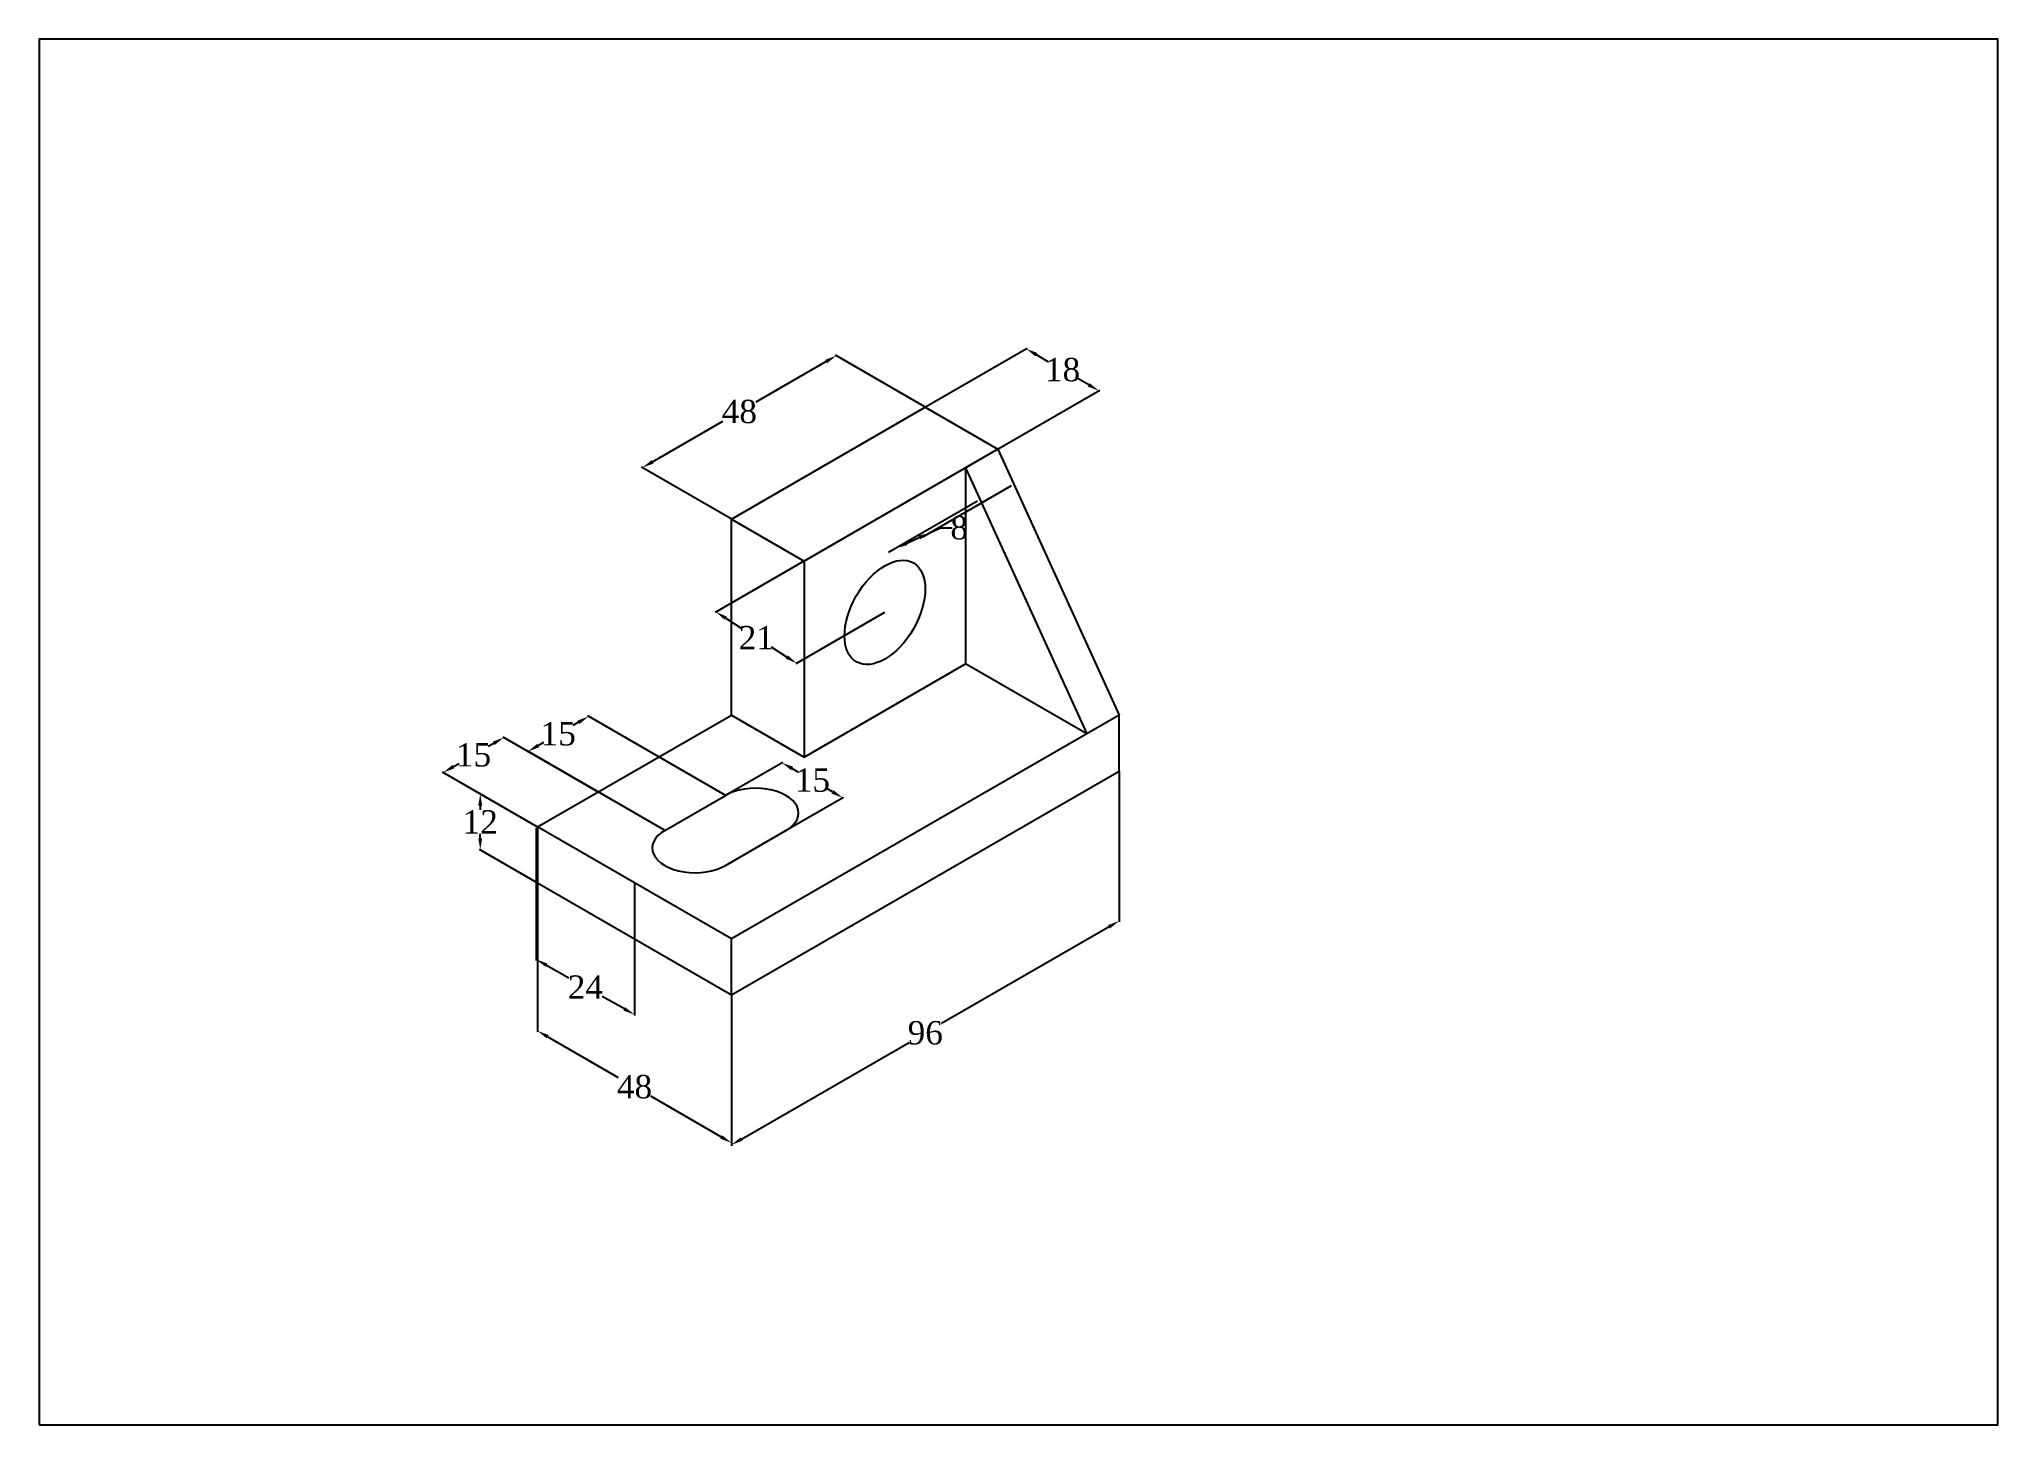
# Model space of a CAD drawing. Header units: millimetres. Extents: x 0 to 420, y 0 to 297.
import ezdxf

# ---------------------------------------------------------------- set-up
doc = ezdxf.new("R2010")
doc.units = ezdxf.units.MM
doc.header["$MEASUREMENT"] = 0
doc.styles.get("Standard").update_dxf_attribs({"font": 'times.ttf', "height": 5})
doc.dimstyles.get("Standard").update_dxf_attribs({"dimtxt": 5, "dimasz": 2.5, "dimexe": 0.18, "dimexo": 0.0625, "dimgap": 0.09, "dimtad": 0, "dimtih": 1, "dimtoh": 1, "dimdec": 0, "dimzin": 0, "dimdsep": 46, "dimtxsty": 'Standard', "dimcen": 0.09, "dimadec": 0, "dimazin": 0, "dimtfac": 1, "dimtdec": 0, "dimtofl": 0, "dimtmove": 0, "dimatfit": 3, "dimfxl": 1, "dimtolj": 1, "dimtzin": 0, "dimarcsym": 0})

# ---------------------------------------------------------------- blocks, each defined once
blk = doc.blocks.new('*D2')
at = {"color": 0, "lineweight": -2, "transparency": 16777216}
for p, q in [((231.58, 140.07), (231.58, 107.79)), ((229.41, 106.75), (193.5, 86.02)), ((148.44, 92.07), (148.44, 59.79)), ((150.61, 61.25), (186.52, 81.98))]:
    blk.add_line(p, q, dxfattribs=at)
at = {"color": 0, "transparency": 16777216}
for points in [[(229.21, 107.11), (229.62, 106.39), (231.58, 108)], [(150.4, 61.61), (150.81, 60.89), (148.44, 60)]]:
    blk.add_solid(points, dxfattribs=at)
at = {"layer": 'Defpoints', "color": 0, "transparency": 16777216}
for p in [(231.58, 140.14), (231.58, 108), (148.44, 92.14)]:
    blk.add_point(p, dxfattribs=at)
at = {"color": 0, "transparency": 16777216, "insert": (190.01, 84), "char_height": 5, "attachment_point": 5}
blk.add_mtext('\\A1;96', dxfattribs=at)
blk = doc.blocks.new('*D3')
at = {"color": 0, "lineweight": -2, "transparency": 16777216}
for p, q in [((106.87, 116.07), (106.87, 84.23)), ((148.44, 92.07), (148.44, 60.23)), ((109.04, 83.19), (124.15, 74.47)), ((146.28, 61.69), (131.17, 70.41))]:
    blk.add_line(p, q, dxfattribs=at)
at = {"color": 0, "transparency": 16777216}
for points in [[(109.25, 83.55), (108.83, 82.83), (106.87, 84.44)], [(146.48, 62.05), (146.07, 61.33), (148.44, 60.44)]]:
    blk.add_solid(points, dxfattribs=at)
at = {"layer": 'Defpoints', "color": 0, "transparency": 16777216}
for p in [(106.87, 116.14), (148.44, 92.14), (148.44, 60.44)]:
    blk.add_point(p, dxfattribs=at)
at = {"color": 0, "transparency": 16777216, "insert": (127.66, 72.44), "char_height": 5, "attachment_point": 5}
blk.add_mtext('\\A1;48', dxfattribs=at)
blk = doc.blocks.new('*D4')
at = {"color": 0, "lineweight": -2, "transparency": 16777216}
for p, q in [((168.76, 227.91), (153.65, 219.19)), ((189.95, 218.18), (170.74, 229.27)), ((131.52, 206.41), (146.63, 215.14)), ((148.38, 194.18), (129.17, 205.27))]:
    blk.add_line(p, q, dxfattribs=at)
at = {"color": 0, "transparency": 16777216}
for points in [[(168.55, 228.27), (168.97, 227.55), (170.92, 229.16)], [(131.31, 206.77), (131.73, 206.05), (129.35, 205.16)]]:
    blk.add_solid(points, dxfattribs=at)
at = {"layer": 'Defpoints', "color": 0, "transparency": 16777216}
for p in [(170.92, 229.16), (190.01, 218.14), (148.44, 194.14)]:
    blk.add_point(p, dxfattribs=at)
at = {"color": 0, "transparency": 16777216, "insert": (150.14, 217.16), "char_height": 5, "attachment_point": 5}
blk.add_mtext('\\A1;48', dxfattribs=at)
blk = doc.blocks.new('*D5')
at = {"color": 0, "lineweight": -2, "transparency": 16777216}
for p, q in [((190.07, 218.18), (211.84, 230.75)), ((213.82, 229.39), (216.31, 227.95)), ((225.08, 222.89), (222.59, 224.33)), ((205.66, 209.18), (227.42, 221.75))]:
    blk.add_line(p, q, dxfattribs=at)
at = {"color": 0, "transparency": 16777216}
for points in [[(214.03, 229.75), (213.61, 229.03), (211.66, 230.64)], [(225.29, 223.25), (224.87, 222.53), (227.24, 221.64)]]:
    blk.add_solid(points, dxfattribs=at)
at = {"layer": 'Defpoints', "color": 0, "transparency": 16777216}
for p in [(227.24, 221.64), (190.01, 218.14), (205.6, 209.14)]:
    blk.add_point(p, dxfattribs=at)
at = {"color": 0, "transparency": 16777216, "insert": (219.45, 226.14), "char_height": 5, "attachment_point": 5}
blk.add_mtext('\\A1;18', dxfattribs=at)
blk = doc.blocks.new('*D6')
at = {"color": 0, "lineweight": -2, "transparency": 16777216}
for p, q in [((201.22, 197.99), (182.13, 186.97)), ((208.46, 201.29), (189.38, 190.27)), ((186.03, 188.94), (188.73, 190.17)), ((191.01, 191.21), (193.28, 192.25)), ((193.28, 192.25), (195.78, 192.25))]:
    blk.add_line(p, q, dxfattribs=at)
at = {"color": 0, "transparency": 16777216}
for points in [[(185.86, 189.32), (186.21, 188.57), (183.76, 187.91)], [(188.56, 190.55), (188.9, 189.79), (191.01, 191.21)]]:
    blk.add_solid(points, dxfattribs=at)
at = {"layer": 'Defpoints', "color": 0, "transparency": 16777216}
for p in [(209.03, 201.62), (201.78, 198.31), (191.01, 191.21)]:
    blk.add_point(p, dxfattribs=at)
at = {"color": 0, "transparency": 16777216, "insert": (197.28, 192.25), "char_height": 5, "attachment_point": 5}
blk.add_mtext('\\A1;8', dxfattribs=at)
blk = doc.blocks.new('*D7')
at = {"color": 0, "lineweight": -2, "transparency": 16777216}
for p, q in [((163.97, 185.11), (144.94, 174.12)), ((147.23, 172.89), (150.53, 170.79)), ((181.29, 174.11), (162.26, 163.12)), ((160.33, 164.57), (157.03, 166.66))]:
    blk.add_line(p, q, dxfattribs=at)
at = {"color": 0, "transparency": 16777216}
for points in [[(147.45, 173.24), (147.01, 172.53), (145.12, 174.23)], [(160.55, 164.92), (160.11, 164.21), (162.44, 163.23)]]:
    blk.add_solid(points, dxfattribs=at)
at = {"layer": 'Defpoints', "color": 0, "transparency": 16777216}
for p in [(164.03, 185.14), (181.35, 174.14), (162.44, 163.23)]:
    blk.add_point(p, dxfattribs=at)
at = {"color": 0, "transparency": 16777216, "insert": (153.78, 168.73), "char_height": 5, "attachment_point": 5}
blk.add_mtext('\\A1;21', dxfattribs=at)
blk = doc.blocks.new('*D8')
at = {"color": 0, "lineweight": -2, "transparency": 16777216}
for p, q in [((147.2, 134.93), (159.48, 142.02)), ((161.47, 140.66), (162.69, 139.96)), ((160.2, 127.43), (172.47, 134.52)), ((170.13, 135.66), (168.9, 136.37))]:
    blk.add_line(p, q, dxfattribs=at)
at = {"color": 0, "transparency": 16777216}
for points in [[(161.67, 141.02), (161.26, 140.3), (159.3, 141.91)], [(170.33, 136.02), (169.92, 135.3), (172.29, 134.41)]]:
    blk.add_solid(points, dxfattribs=at)
at = {"layer": 'Defpoints', "color": 0, "transparency": 16777216}
for p in [(147.14, 134.89), (172.29, 134.41), (160.13, 127.39)]:
    blk.add_point(p, dxfattribs=at)
at = {"color": 0, "transparency": 16777216, "insert": (165.8, 138.16), "char_height": 5, "attachment_point": 5}
blk.add_mtext('\\A1;15', dxfattribs=at)
blk = doc.blocks.new('*D9')
at = {"color": 0, "lineweight": -2, "transparency": 16777216}
for p, q in [((106.81, 128.18), (94.4, 135.35)), ((94.58, 132.74), (94.58, 131.83)), ((94.58, 125.74), (94.58, 126.65)), ((106.81, 116.18), (94.4, 123.35))]:
    blk.add_line(p, q, dxfattribs=at)
at = {"color": 0, "transparency": 16777216}
for points in [[(94.16, 132.74), (95, 132.74), (94.58, 135.24)], [(94.16, 125.74), (95, 125.74), (94.58, 123.24)]]:
    blk.add_solid(points, dxfattribs=at)
at = {"layer": 'Defpoints', "color": 0, "transparency": 16777216}
for p in [(106.87, 128.14), (94.58, 123.24), (106.87, 116.14)]:
    blk.add_point(p, dxfattribs=at)
at = {"color": 0, "transparency": 16777216, "insert": (94.58, 129.24), "char_height": 5, "attachment_point": 5}
blk.add_mtext('\\A1;12', dxfattribs=at)
blk = doc.blocks.new('*D10')
at = {"color": 0, "lineweight": -2, "transparency": 16777216}
for p, q in [((147.08, 134.93), (117.62, 151.94)), ((115.64, 150.58), (114.41, 149.88)), ((134.09, 127.43), (104.63, 144.44)), ((106.98, 145.58), (108.2, 146.29))]:
    blk.add_line(p, q, dxfattribs=at)
at = {"color": 0, "transparency": 16777216}
for points in [[(115.43, 150.94), (115.85, 150.22), (117.8, 151.83)], [(106.77, 145.94), (107.19, 145.22), (104.81, 144.33)]]:
    blk.add_solid(points, dxfattribs=at)
at = {"layer": 'Defpoints', "color": 0, "transparency": 16777216}
for p in [(117.8, 151.83), (147.14, 134.89), (134.15, 127.39)]:
    blk.add_point(p, dxfattribs=at)
at = {"color": 0, "transparency": 16777216, "insert": (111.31, 148.08), "char_height": 5, "attachment_point": 5}
blk.add_mtext('\\A1;15', dxfattribs=at)
blk = doc.blocks.new('*D11')
at = {"color": 0, "lineweight": -2, "transparency": 16777216}
for p, q in [((119.8, 135.68), (99.46, 147.42)), ((97.48, 146.07), (96.25, 145.36)), ((106.81, 128.18), (86.47, 139.92)), ((88.81, 141.07), (90.04, 141.78))]:
    blk.add_line(p, q, dxfattribs=at)
at = {"color": 0, "transparency": 16777216}
for points in [[(97.27, 146.43), (97.68, 145.71), (99.64, 147.32)], [(88.61, 141.43), (89.02, 140.71), (86.65, 139.82)]]:
    blk.add_solid(points, dxfattribs=at)
at = {"layer": 'Defpoints', "color": 0, "transparency": 16777216}
for p in [(99.64, 147.32), (119.86, 135.64), (106.87, 128.14)]:
    blk.add_point(p, dxfattribs=at)
at = {"color": 0, "transparency": 16777216, "insert": (93.15, 143.57), "char_height": 5, "attachment_point": 5}
blk.add_mtext('\\A1;15', dxfattribs=at)
blk = doc.blocks.new('*D12')
at = {"color": 0, "lineweight": -2, "transparency": 16777216}
for p, q in [((106.59, 127.91), (106.59, 99.55)), ((127.66, 116.07), (127.66, 87.71)), ((108.77, 98.53), (113.55, 95.84)), ((125.48, 89.14), (120.7, 91.83))]:
    blk.add_line(p, q, dxfattribs=at)
at = {"color": 0, "transparency": 16777216}
for points in [[(108.97, 98.89), (108.56, 98.16), (106.59, 99.75)], [(125.68, 89.5), (125.27, 88.78), (127.66, 87.92)]]:
    blk.add_solid(points, dxfattribs=at)
at = {"layer": 'Defpoints', "color": 0, "transparency": 16777216}
for p in [(106.59, 127.98), (127.66, 116.14), (127.66, 87.92)]:
    blk.add_point(p, dxfattribs=at)
at = {"color": 0, "transparency": 16777216, "insert": (117.12, 93.83), "char_height": 5, "attachment_point": 5}
blk.add_mtext('\\A1;24', dxfattribs=at)

msp = doc.modelspace()

# ---------------------------------------------------------------- linework, layer by layer
for p, q in [((148.44, 194.14), (190.01, 218.14)), ((190.01, 218.14), (205.6, 209.14)), ((205.6, 209.14), (164.03, 185.14)), ((205.6, 209.14), (198.67, 205.14)), ((205.6, 209.14), (231.58, 152.14)), ((198.67, 205.14), (224.65, 148.14)), ((198.67, 205.14), (198.67, 163.14)), ((148.44, 152.14), (148.44, 194.14)), ((148.44, 194.14), (164.03, 185.14)), ((164.03, 185.14), (164.03, 143.14)), ((164.03, 143.14), (198.67, 163.14)), ((224.65, 148.14), (198.67, 163.14)), ((106.87, 128.14), (148.44, 152.14)), ((231.58, 152.14), (148.44, 104.14)), ((148.44, 152.14), (164.03, 143.14)), ((231.58, 140.14), (231.58, 152.14)), ((148.44, 92.14), (231.58, 140.14)), ((134.15, 127.39), (147.14, 134.89)), ((148.44, 104.14), (106.87, 128.14)), ((106.87, 128.14), (106.87, 116.14)), ((147.14, 119.89), (160.13, 127.39)), ((106.87, 116.14), (148.44, 92.14)), ((148.44, 92.14), (148.44, 104.14))]:
    msp.add_line(p, q)
msp.add_lwpolyline([(0, 0), (420, 0), (420, 297), (0, 297)], close=True)
msp.add_ellipse((181.35, 174.14), major_axis=(-6.12, -10.61), ratio=0.57735)
for centre, start_param, end_param in [((153.64, 131.14), 2.356194, 5.497787), ((140.65, 123.64), 5.497787, 8.63938)]:
    msp.add_ellipse(centre, major_axis=(-9.19, 0), ratio=0.57735, start_param=start_param, end_param=end_param)

# ---------------------------------------------------------------- dimensions: what is measured, and where the dimension line sits
for p1, p2, distance, picture, middle in [((148.44, 194.14), (190.01, 218.14), 19.09, '*D4', (150.14, 217.16)), ((190.01, 218.14), (205.6, 209.14), 21.65, '*D5', (219.45, 226.14)), ((201.78, 198.31), (209.03, 201.62), -1.99, '*D6', (197.28, 192.25)), ((164.03, 185.14), (181.35, 174.14), -19.35, '*D7', (153.78, 168.73)), ((134.15, 127.39), (147.14, 134.89), 29.34, '*D10', (111.31, 148.08)), ((106.87, 128.14), (119.86, 135.64), 20.22, '*D11', (93.15, 143.57)), ((147.14, 134.89), (160.13, 127.39), 12.16, '*D8', (165.8, 138.16)), ((148.44, 92.14), (231.58, 140.14), -27.84, '*D2', (190.01, 84)), ((106.87, 128.14), (106.87, 116.14), -12.29, '*D9', (94.58, 129.24)), ((106.59, 127.98), (127.66, 116.14), -24.61, '*D12', (117.12, 93.83)), ((106.87, 116.14), (148.44, 92.14), -27.46, '*D3', (127.66, 72.44))]:
    dim = msp.add_aligned_dim(p1=p1, p2=p2, distance=distance, dimstyle='Standard')
    dim.commit()
    dim.dimension.update_dxf_attribs({"geometry": picture, "text_midpoint": middle})

doc.saveas('drawing.dxf')
